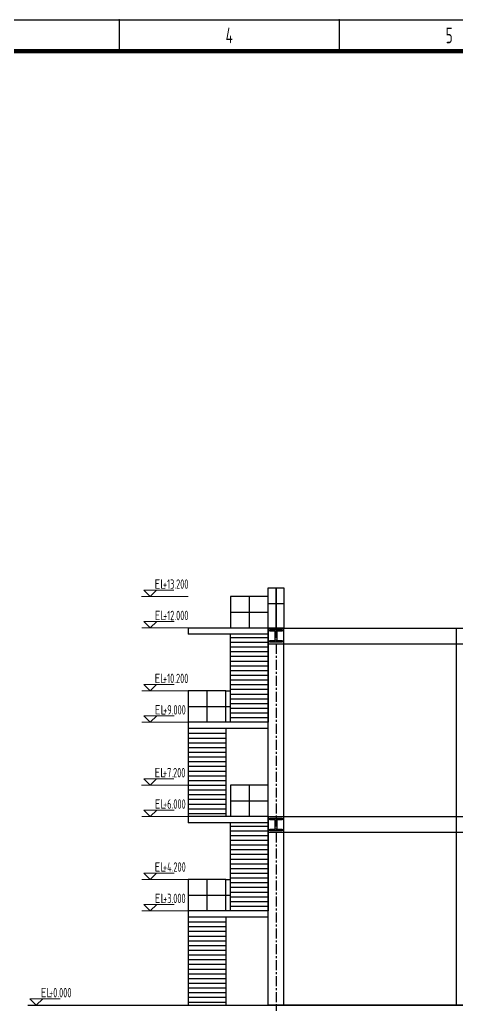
# Model space of a CAD drawing. Header units: millimetres. Extents: x 2250 to 7274, y 852 to 2251.
# Drawn here: x 6610.9 to 6750.3, y 1133.1 to 1446.6 of the extents above; entities that cross this region are included whole.
import ezdxf
from ezdxf.enums import TextEntityAlignment as Align

# ---------------------------------------------------------------- set-up
doc = ezdxf.new("R2010")
doc.units = ezdxf.units.MM
doc.linetypes.add('CENTER', pattern=[50.8, 31.75, -6.35, 6.35, -6.35])
for name, color, linetype, lineweight in [('05-图框与标题栏', 7, 'Continuous', 25), ('05-楼梯与安全疏散通道', 4, 'Continuous', 25), ('09-文本', 7, 'Continuous', 25), ('13-标注', 7, 'Continuous', 15), ('13-标注 @ 1', 7, 'Continuous', 15), ('14-文本', 7, 'Continuous', 25), ('2-建筑物轮廓', 7, 'Continuous', 25), ('5-中心线', 170, 'CENTER', 25), ('6-楼梯&逃生通道', 4, 'Continuous', 25), ('平台&栏杆', 4, 'Continuous', 25)]:
    doc.layers.add(name, color=color, linetype=linetype, lineweight=lineweight)
doc.layers.add('3-网格号', color=7, linetype='Continuous', lineweight=25, true_color=0x5bc6e1)
doc.styles.add('5-gbcbig', font='gbenor.shx', dxfattribs={"width": 0.7, "height": 5, "bigfont": 'gbcbig.shx'})
doc.styles.add('工程字', font='gbenor.shx', dxfattribs={"bigfont": 'gbcbig.shx'})

# ---------------------------------------------------------------- blocks, each defined once
blk = doc.blocks.new('标高')
at = {"layer": '13-标注'}
for p, q in [((-0.07, 0), (5.35, 0)), ((2.63, 0), (0.58, 2.02)), ((0.58, 2.02), (10.23, 2.02)), ((2.63, 0), (4.68, 2.02))]:
    blk.add_line(p, q, dxfattribs=at)
at = {"layer": '13-标注', "style": '工程字', "width": 0.75}
blk.add_attdef('标高', text='', height=3, dxfattribs=at).set_placement((6.72, 5.48), align=Align.TOP_LEFT)
at = {"layer": '13-标注 @ 1', "insert": (4.04, 5.48), "char_height": 3, "width": 3.6927, "attachment_point": 1, "style": '工程字'}
blk.add_mtext('EL', dxfattribs=at)
blk = doc.blocks.new('*U416')
at = {"layer": '13-标注'}
ref = blk.add_blockref('标高', (6613.58, 1133.11), dxfattribs=at)
ref.add_attrib('标高', '+0.000', dxfattribs={"layer": '13-标注 @ 1', "height": 3, "style": '工程字', "width": 0.75}).set_placement((6620.3, 1138.59), align=Align.TOP_LEFT)
blk = doc.blocks.new('*U486')
at = {"layer": '13-标注'}
ref = blk.add_blockref('标高', (6649.89, 1193.13), dxfattribs=at)
ref.add_attrib('标高', '+6.000', dxfattribs={"layer": '13-标注 @ 1', "height": 3, "style": '工程字', "width": 0.75}).set_placement((6656.61, 1198.6), align=Align.TOP_LEFT)
blk = doc.blocks.new('*U487')
at = {"layer": '13-标注'}
ref = blk.add_blockref('标高', (6649.9, 1163.11), dxfattribs=at)
ref.add_attrib('标高', '+3.000', dxfattribs={"layer": '13-标注 @ 1', "height": 3, "style": '工程字', "width": 0.75}).set_placement((6656.62, 1168.58), align=Align.TOP_LEFT)
blk = doc.blocks.new('*U488')
at = {"layer": '13-标注'}
ref = blk.add_blockref('标高', (6649.86, 1173.09), dxfattribs=at)
ref.add_attrib('标高', '+4.200', dxfattribs={"layer": '13-标注 @ 1', "height": 3, "style": '工程字', "width": 0.75}).set_placement((6656.58, 1178.57), align=Align.TOP_LEFT)
blk = doc.blocks.new('*U489')
at = {"layer": '13-标注'}
ref = blk.add_blockref('标高', (6649.84, 1203.11), dxfattribs=at)
ref.add_attrib('标高', '+7.200', dxfattribs={"layer": '13-标注 @ 1', "height": 3, "style": '工程字', "width": 0.75}).set_placement((6656.57, 1208.58), align=Align.TOP_LEFT)
blk = doc.blocks.new('*U490')
at = {"layer": '13-标注'}
ref = blk.add_blockref('标高', (6649.89, 1253.13), dxfattribs=at)
ref.add_attrib('标高', '+12.000', dxfattribs={"layer": '13-标注 @ 1', "height": 3, "style": '工程字', "width": 0.75}).set_placement((6656.61, 1258.6), align=Align.TOP_LEFT)
blk = doc.blocks.new('*U491')
at = {"layer": '13-标注'}
ref = blk.add_blockref('标高', (6649.9, 1223.11), dxfattribs=at)
ref.add_attrib('标高', '+9.000', dxfattribs={"layer": '13-标注 @ 1', "height": 3, "style": '工程字', "width": 0.75}).set_placement((6656.62, 1228.58), align=Align.TOP_LEFT)
blk = doc.blocks.new('*U492')
at = {"layer": '13-标注'}
ref = blk.add_blockref('标高', (6649.86, 1233.09), dxfattribs=at)
ref.add_attrib('标高', '+10.200', dxfattribs={"layer": '13-标注 @ 1', "height": 3, "style": '工程字', "width": 0.75}).set_placement((6656.58, 1238.57), align=Align.TOP_LEFT)
blk = doc.blocks.new('*U493')
at = {"layer": '13-标注'}
ref = blk.add_blockref('标高', (6649.84, 1263.11), dxfattribs=at)
ref.add_attrib('标高', '+13.200', dxfattribs={"layer": '13-标注 @ 1', "height": 3, "style": '工程字', "width": 0.75}).set_placement((6656.57, 1268.58), align=Align.TOP_LEFT)

msp = doc.modelspace()

# ---------------------------------------------------------------- hatches: boundary and pattern name
at = {"layer": '2-建筑物轮廓'}
h = msp.add_hatch(color=1, dxfattribs=at)
h.dxf.hatch_style = 1
h.paths.add_polyline_path([(6692.326, 1252.111), (6692.326, 1249.111), (6690.576, 1249.111), (6690.576, 1248.611), (6694.576, 1248.611), (6694.576, 1249.111), (6692.826, 1249.111), (6692.826, 1252.111), (6694.576, 1252.111), (6694.576, 1252.611), (6690.576, 1252.611), (6690.576, 1252.111)])
h = msp.add_hatch(color=1, dxfattribs=at)
h.dxf.hatch_style = 1
h.paths.add_polyline_path([(6692.326, 1252.111), (6692.326, 1249.111), (6690.576, 1249.111), (6690.576, 1248.611), (6694.576, 1248.611), (6694.576, 1249.111), (6692.826, 1249.111), (6692.826, 1252.111), (6694.576, 1252.111), (6694.576, 1252.611), (6690.576, 1252.611), (6690.576, 1252.111)])
h = msp.add_hatch(color=1, dxfattribs=at)
h.dxf.hatch_style = 1
h.paths.add_polyline_path([(6692.326, 1192.111), (6692.326, 1189.111), (6690.576, 1189.111), (6690.576, 1188.611), (6694.576, 1188.611), (6694.576, 1189.111), (6692.826, 1189.111), (6692.826, 1192.111), (6694.576, 1192.111), (6694.576, 1192.611), (6690.576, 1192.611), (6690.576, 1192.111)])
h = msp.add_hatch(color=1, dxfattribs=at)
h.dxf.hatch_style = 1
h.paths.add_polyline_path([(6692.326, 1192.111), (6692.326, 1189.111), (6690.576, 1189.111), (6690.576, 1188.611), (6694.576, 1188.611), (6694.576, 1189.111), (6692.826, 1189.111), (6692.826, 1192.111), (6694.576, 1192.111), (6694.576, 1192.611), (6690.576, 1192.611), (6690.576, 1192.111)])

# ---------------------------------------------------------------- linework, layer by layer
at = {"layer": '05-图框与标题栏'}
for p, q in [((6432.372, 1446.64), (7273.372, 1446.64)), ((6642.622, 1446.64), (6642.622, 1436.64)), ((6712.706, 1446.64), (6712.706, 1436.64))]:
    msp.add_line(p, q, dxfattribs=at)
at = {"layer": '05-图框与标题栏', "const_width": 1.4}
msp.add_lwpolyline([(6457.372, 1436.64), (6457.372, 862.64), (7263.372, 862.64), (7263.372, 1436.64)], close=True, dxfattribs=at)
at = {"layer": '05-图框与标题栏'}
for p in [(6642.622, 1446.64), (6642.622, 1446.64), (6642.622, 1446.64), (6712.706, 1446.64), (6712.706, 1446.64), (6712.706, 1446.64)]:
    msp.add_point(p, dxfattribs=at)
at = {"layer": '05-楼梯与安全疏散通道', "lineweight": 25, "ltscale": 0.1}
for p, q in [((6690.076, 1263.111), (6678.076, 1263.111)), ((6678.076, 1263.111), (6678.076, 1253.111)), ((6684.076, 1263.111), (6684.076, 1253.111)), ((6678.076, 1258.111), (6690.076, 1258.111)), ((6690.076, 1253.111), (6664.576, 1253.111)), ((6690.076, 1251.111), (6664.576, 1251.111)), ((6678.076, 1223.111), (6678.076, 1251.111)), ((6678.076, 1250.111), (6690.076, 1250.111)), ((6678.076, 1248.611), (6690.076, 1248.611)), ((6678.076, 1247.111), (6690.076, 1247.111)), ((6678.076, 1245.611), (6690.076, 1245.611)), ((6678.076, 1244.111), (6690.076, 1244.111)), ((6678.076, 1242.611), (6690.076, 1242.611)), ((6678.076, 1241.111), (6690.076, 1241.111)), ((6678.076, 1239.611), (6690.076, 1239.611)), ((6678.076, 1238.111), (6690.076, 1238.111)), ((6678.076, 1236.611), (6690.076, 1236.611)), ((6676.576, 1233.111), (6664.576, 1233.111)), ((6664.576, 1233.111), (6664.576, 1223.111)), ((6670.576, 1233.111), (6670.576, 1223.111)), ((6676.576, 1223.111), (6676.576, 1233.111)), ((6676.576, 1233.111), (6678.076, 1233.111)), ((6678.076, 1235.111), (6690.076, 1235.111)), ((6678.076, 1233.611), (6690.076, 1233.611)), ((6678.076, 1232.111), (6690.076, 1232.111)), ((6678.076, 1230.611), (6690.076, 1230.611)), ((6664.576, 1228.111), (6678.076, 1228.111)), ((6678.076, 1229.111), (6690.076, 1229.111)), ((6678.076, 1227.611), (6690.076, 1227.611)), ((6678.076, 1226.111), (6690.076, 1226.111)), ((6690.076, 1223.111), (6664.576, 1223.111)), ((6664.576, 1223.111), (6664.576, 1193.111)), ((6678.076, 1224.611), (6690.076, 1224.611)), ((6690.076, 1221.111), (6664.576, 1221.111)), ((6676.576, 1221.111), (6676.576, 1193.111)), ((6664.576, 1219.611), (6676.576, 1219.611)), ((6664.576, 1218.111), (6676.576, 1218.111)), ((6664.576, 1216.611), (6676.576, 1216.611)), ((6664.576, 1215.111), (6676.576, 1215.111)), ((6664.576, 1213.611), (6676.576, 1213.611)), ((6664.576, 1212.111), (6676.576, 1212.111)), ((6664.576, 1210.611), (6676.576, 1210.611)), ((6664.576, 1209.111), (6676.576, 1209.111)), ((6664.576, 1207.611), (6676.576, 1207.611)), ((6664.576, 1206.111), (6676.576, 1206.111)), ((6664.576, 1204.611), (6676.576, 1204.611)), ((6664.576, 1203.111), (6676.576, 1203.111)), ((6664.576, 1201.611), (6676.576, 1201.611)), ((6690.076, 1203.111), (6678.076, 1203.111)), ((6678.076, 1203.111), (6678.076, 1193.111)), ((6684.076, 1203.111), (6684.076, 1193.111)), ((6664.576, 1200.111), (6676.576, 1200.111)), ((6664.576, 1198.611), (6676.576, 1198.611)), ((6678.076, 1198.111), (6690.076, 1198.111)), ((6664.576, 1197.111), (6676.576, 1197.111)), ((6664.576, 1195.611), (6676.576, 1195.611)), ((6664.576, 1194.111), (6676.576, 1194.111)), ((6690.076, 1193.111), (6664.576, 1193.111)), ((6690.076, 1191.111), (6664.576, 1191.111)), ((6678.076, 1163.111), (6678.076, 1191.111)), ((6678.076, 1190.111), (6690.076, 1190.111)), ((6678.076, 1188.611), (6690.076, 1188.611)), ((6678.076, 1187.111), (6690.076, 1187.111)), ((6678.076, 1185.611), (6690.076, 1185.611)), ((6678.076, 1184.111), (6690.076, 1184.111)), ((6678.076, 1182.611), (6690.076, 1182.611)), ((6678.076, 1181.111), (6690.076, 1181.111)), ((6678.076, 1179.611), (6690.076, 1179.611)), ((6678.076, 1178.111), (6690.076, 1178.111)), ((6678.076, 1176.611), (6690.076, 1176.611)), ((6676.576, 1173.111), (6664.576, 1173.111)), ((6664.576, 1173.111), (6664.576, 1163.111)), ((6670.576, 1173.111), (6670.576, 1163.111)), ((6676.576, 1163.111), (6676.576, 1173.111)), ((6676.576, 1173.111), (6678.076, 1173.111)), ((6678.076, 1175.111), (6690.076, 1175.111)), ((6678.076, 1173.611), (6690.076, 1173.611)), ((6678.076, 1172.111), (6690.076, 1172.111)), ((6678.076, 1170.611), (6690.076, 1170.611)), ((6664.576, 1168.111), (6678.076, 1168.111)), ((6678.076, 1169.111), (6690.076, 1169.111)), ((6678.076, 1167.611), (6690.076, 1167.611)), ((6678.076, 1166.111), (6690.076, 1166.111)), ((6678.076, 1164.611), (6690.076, 1164.611)), ((6690.076, 1163.111), (6664.576, 1163.111)), ((6664.576, 1163.111), (6664.576, 1133.111)), ((6690.076, 1161.111), (6664.576, 1161.111)), ((6676.576, 1161.111), (6676.576, 1133.111)), ((6664.576, 1159.611), (6676.576, 1159.611)), ((6664.576, 1158.111), (6676.576, 1158.111)), ((6664.576, 1156.611), (6676.576, 1156.611)), ((6664.576, 1155.111), (6676.576, 1155.111)), ((6664.576, 1153.611), (6676.576, 1153.611)), ((6664.576, 1152.111), (6676.576, 1152.111)), ((6664.576, 1150.611), (6676.576, 1150.611)), ((6664.576, 1149.111), (6676.576, 1149.111)), ((6664.576, 1147.611), (6676.576, 1147.611)), ((6664.576, 1146.111), (6676.576, 1146.111)), ((6664.576, 1144.611), (6676.576, 1144.611)), ((6664.576, 1143.111), (6676.576, 1143.111)), ((6664.576, 1141.611), (6676.576, 1141.611)), ((6664.576, 1140.111), (6676.576, 1140.111)), ((6664.576, 1138.611), (6676.576, 1138.611)), ((6664.576, 1137.111), (6676.576, 1137.111)), ((6664.576, 1135.611), (6676.576, 1135.611)), ((6664.576, 1134.111), (6676.576, 1134.111))]:
    msp.add_line(p, q, dxfattribs=at)
at = {"layer": '05-楼梯与安全疏散通道', "ltscale": 0.2}
msp.add_line((6690.076, 1253.111), (6690.076, 1263.111), dxfattribs=at)
msp.add_line((6690.076, 1253.111), (6690.076, 1263.111), dxfattribs=at)
at = {"layer": '05-楼梯与安全疏散通道'}
for p, q in [((6664.576, 1253.111), (6664.576, 1251.111)), ((6664.576, 1193.111), (6664.576, 1191.111))]:
    msp.add_line(p, q, dxfattribs=at)
at = {"layer": '13-标注', "ltscale": 0.1}
for p, q in [((6664.6, 1263.107), (6655.196, 1263.107)), ((6664.646, 1253.127), (6655.242, 1253.127)), ((6664.616, 1233.092), (6655.212, 1233.092)), ((6664.658, 1223.107), (6655.254, 1223.107)), ((6664.6, 1203.107), (6655.196, 1203.107)), ((6664.646, 1193.127), (6655.242, 1193.127)), ((6664.616, 1173.092), (6655.212, 1173.092)), ((6664.658, 1163.107), (6655.254, 1163.107))]:
    msp.add_line(p, q, dxfattribs=at)
at = {"layer": '14-文本'}
for p, q in [((6690.576, 1252.111), (6690.576, 1252.611)), ((6690.576, 1252.611), (6694.576, 1252.611)), ((6690.576, 1252.111), (6690.576, 1252.611)), ((6690.576, 1252.611), (6694.576, 1252.611)), ((6692.326, 1252.111), (6690.576, 1252.111)), ((6692.326, 1252.111), (6690.576, 1252.111)), ((6692.326, 1249.111), (6692.326, 1252.111)), ((6692.326, 1249.111), (6692.326, 1252.111)), ((6694.576, 1252.111), (6692.826, 1252.111)), ((6692.826, 1252.111), (6692.826, 1249.111)), ((6694.576, 1252.111), (6692.826, 1252.111)), ((6692.826, 1252.111), (6692.826, 1249.111)), ((6694.576, 1252.611), (6694.576, 1252.111)), ((6694.576, 1252.611), (6694.576, 1252.111)), ((6690.576, 1248.611), (6690.576, 1249.111)), ((6690.576, 1249.111), (6692.326, 1249.111)), ((6690.576, 1248.611), (6690.576, 1249.111)), ((6690.576, 1249.111), (6692.326, 1249.111)), ((6694.576, 1248.611), (6690.576, 1248.611)), ((6694.576, 1248.611), (6690.576, 1248.611)), ((6692.826, 1249.111), (6694.576, 1249.111)), ((6692.826, 1249.111), (6694.576, 1249.111)), ((6694.576, 1249.111), (6694.576, 1248.611)), ((6694.576, 1249.111), (6694.576, 1248.611)), ((6690.576, 1192.111), (6690.576, 1192.611)), ((6690.576, 1192.611), (6694.576, 1192.611)), ((6690.576, 1192.111), (6690.576, 1192.611)), ((6690.576, 1192.611), (6694.576, 1192.611)), ((6692.326, 1192.111), (6690.576, 1192.111)), ((6692.326, 1192.111), (6690.576, 1192.111)), ((6692.326, 1189.111), (6692.326, 1192.111)), ((6692.326, 1189.111), (6692.326, 1192.111)), ((6694.576, 1192.111), (6692.826, 1192.111)), ((6692.826, 1192.111), (6692.826, 1189.111)), ((6694.576, 1192.111), (6692.826, 1192.111)), ((6692.826, 1192.111), (6692.826, 1189.111)), ((6694.576, 1192.611), (6694.576, 1192.111)), ((6694.576, 1192.611), (6694.576, 1192.111)), ((6690.576, 1188.611), (6690.576, 1189.111)), ((6690.576, 1189.111), (6692.326, 1189.111)), ((6690.576, 1188.611), (6690.576, 1189.111)), ((6690.576, 1189.111), (6692.326, 1189.111)), ((6694.576, 1188.611), (6690.576, 1188.611)), ((6694.576, 1188.611), (6690.576, 1188.611)), ((6692.826, 1189.111), (6694.576, 1189.111)), ((6692.826, 1189.111), (6694.576, 1189.111)), ((6694.576, 1189.111), (6694.576, 1188.611)), ((6694.576, 1189.111), (6694.576, 1188.611))]:
    msp.add_line(p, q, dxfattribs=at)
at = {"layer": '2-建筑物轮廓', "ltscale": 0.1}
for p, q in [((6690.076, 1193.111), (6690.076, 1253.111)), ((6690.076, 1193.111), (6690.076, 1253.111)), ((6695.076, 1193.111), (6695.076, 1253.111)), ((6695.076, 1193.111), (6695.076, 1253.111)), ((6695.076, 1253.111), (6750.076, 1253.111)), ((6750.076, 1193.111), (6750.076, 1253.111)), ((6750.076, 1193.111), (6750.076, 1253.111)), ((6690.076, 1133.111), (6690.076, 1193.111)), ((6690.076, 1133.111), (6690.076, 1193.111)), ((6690.076, 1193.111), (6935.076, 1193.111)), ((6695.076, 1133.111), (6695.076, 1193.111)), ((6695.076, 1133.111), (6695.076, 1193.111)), ((6695.076, 1193.111), (6750.076, 1193.111)), ((6750.076, 1133.111), (6750.076, 1193.111)), ((6750.076, 1133.111), (6750.076, 1193.111)), ((6613.504, 1133.111), (6995.076, 1133.105)), ((7071.647, 1133.111), (6690.075, 1133.105)), ((6690.076, 1133.111), (6935.076, 1133.111))]:
    msp.add_line(p, q, dxfattribs=at)
at = {"layer": '2-建筑物轮廓'}
for p, q in [((6690.076, 1253.111), (6935.076, 1253.111)), ((6690.076, 1248.111), (6935.076, 1248.111)), ((6690.076, 1248.111), (6995.076, 1248.111)), ((6690.076, 1193.111), (6935.076, 1193.111)), ((6690.076, 1188.111), (6935.076, 1188.111)), ((6690.076, 1188.111), (6995.076, 1188.111))]:
    msp.add_line(p, q, dxfattribs=at)
at = {"layer": '3-网格号', "ltscale": 0.1}
msp.add_line((6692.576, 1133.111), (6692.576, 1033.483), dxfattribs=at)
msp.add_line((6692.576, 1133.111), (6692.576, 1033.483), dxfattribs=at)
at = {"layer": '5-中心线', "ltscale": 0.1}
for p, q in [((6692.576, 1253.111), (6692.576, 1193.111)), ((6692.576, 1253.111), (6692.576, 1193.111)), ((6692.576, 1193.111), (6692.576, 1133.111)), ((6692.576, 1193.111), (6692.576, 1133.111))]:
    msp.add_line(p, q, dxfattribs=at)
at = {"layer": '6-楼梯&逃生通道'}
for p, q in [((6690.076, 1253.111), (6690.076, 1223.111)), ((6690.076, 1193.111), (6690.076, 1163.111))]:
    msp.add_line(p, q, dxfattribs=at)
at = {"layer": '平台&栏杆'}
for p, q in [((6690.076, 1260.902), (6692.576, 1260.902)), ((6692.576, 1260.902), (6695.076, 1260.902))]:
    msp.add_line(p, q, dxfattribs=at)
for points in [[(6690.076, 1253.111), (6690.076, 1265.902), (6692.576, 1265.902), (6692.576, 1253.111), (6690.076, 1253.111)], [(6692.576, 1253.111), (6692.576, 1265.902), (6695.076, 1265.902), (6695.076, 1253.111), (6692.576, 1253.111)]]:
    msp.add_lwpolyline(points, dxfattribs=at)

# ---------------------------------------------------------------- block references
at = {"layer": '09-文本', "lineweight": 100}
for name in ['*U493', '*U490', '*U492', '*U491', '*U489', '*U486', '*U488', '*U487', '*U416']:
    msp.add_blockref(name, (0, 0), dxfattribs=at)

# ---------------------------------------------------------------- texts
at = {"layer": '05-图框与标题栏', "char_height": 5, "attachment_point": 5, "style": '5-gbcbig'}
for s, insert in [('4', (6677.664, 1441.64)), ('5', (6747.747, 1441.64))]:
    msp.add_mtext_dynamic_manual_height_columns(s, width=70.08333, gutter_width=25, heights=[0], dxfattribs=dict(at, insert=insert))

doc.saveas('drawing.dxf')
